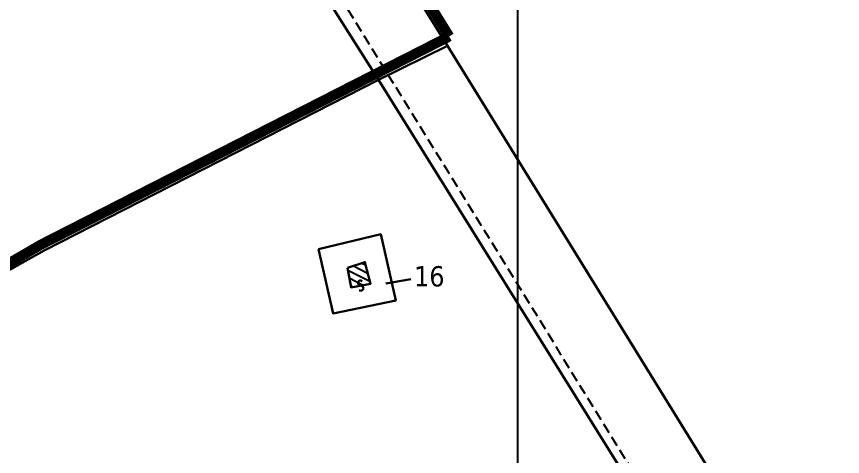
# Model space of a CAD drawing. Extents: x 9555 to 11275, y -8412 to -6382.
# Drawn here: x 10487.6 to 10650.5, y -7736 to -7649.2 of the extents above; entities that cross this region are included whole.
import ezdxf

# ---------------------------------------------------------------- set-up
doc = ezdxf.new("R2010")
doc.units = 0
doc.header["$MEASUREMENT"] = 0
doc.header["$XCLIPFRAME"] = 2
doc.linetypes.add('DASHEDX2', pattern=[1.5, 1, -0.5])
doc.layers.get('0').update_dxf_attribs({"color": 53, "lineweight": 50})
for name, color, linetype in [('02_CAT', 7, 'Continuous'), ('Fgl-Cat_Txt-DivisioneAllegati', 161, 'DASHEDX2'), ('Immagine', 181, 'Continuous'), ('Ril-Muro', 6, 'Continuous')]:
    doc.layers.add(name, color=color, linetype=linetype)
doc.layers.add('Fgl.957D_Estratto', color=162, linetype='Continuous', lineweight=30)
doc.layers.add('Fgl.958_Estratto', color=190, linetype='Continuous', lineweight=30)
doc.styles.add('Tahoma', font='tahoma.ttf')
picture_1 = doc.add_image_def('image1.png', size_in_pixel=(3510, 4950))
picture_2 = doc.add_image_def('image3.png', size_in_pixel=(3510, 4950))

# ---------------------------------------------------------------- blocks, each defined once
blk = doc.blocks.new('-Fgl. 957D Estratto Foglio Intero_PostFR1')
at = {"layer": 'Immagine'}
image = blk.add_image(picture_1, insert=(10047.11, -8052.47), size_in_units=(594.32, 838.15), rotation=0.00162, dxfattribs=at)
image.set_boundary_path([(307.5, 335.18), (3170.12, 4586.92)])
image.dxf.flags = 15
blk = doc.blocks.new('-Fgl. 958 Estratto Foglio Intero_PostFR3')
at = {"layer": 'Immagine'}
image = blk.add_image(picture_2, insert=(9716.79, -8308.18), size_in_units=(1485.81, 2095.38), rotation=-0.00104, dxfattribs=at)
image.set_boundary_path([(486.986, 415.044), (2987.88, 4584.843)])
image.dxf.flags = 15
blk = doc.blocks.new('- Fogli_Unione (Estratti_20043_SpostatoComeAll.957E_SuRIL_PostFR1-FR2-FR3 (2021-02-08)')
for name in ['-Fgl. 958 Estratto Foglio Intero_PostFR3', '-Fgl. 957D Estratto Foglio Intero_PostFR1']:
    blk.add_blockref(name, (0, 0))
blk = doc.blocks.new('2493-1_PostFRAZ')
at = {"layer": 'Fgl.958_Estratto', "lineweight": -3}
h = blk.add_hatch(dxfattribs=at)
h.set_pattern_fill('ANSI31', color=174, scale=10, angle=287.898264, style=0)
h.paths.add_polyline_path([(10556.26, -7697.66), (10557.34, -7701.95), (10553.54, -7702.64), (10552.81, -7698.78)])
at = {"layer": 'Fgl-Cat_Txt-DivisioneAllegati', "const_width": 2}
for points in [[(10572.91, -7653.15), (10334.58, -7267.9), (10108.32, -7513.52), (10169.34, -7685.95), (10179.31, -7693.9), (10222.07, -7731.29), (10229.08, -7735.19), (10196.25, -7762.26), (10228.91, -7854.37), (10231.65, -7862.04)], [(10572.91, -7653.15), (10492.35, -7694.23), (10459.63, -7713.26), (10450.29, -7723.46), (10434.97, -7756.54), (10492.7, -7847.2), (10523.87, -7828.67), (10559.91, -7882.43)]]:
    blk.add_lwpolyline(points, dxfattribs=at)
at = {"layer": 'Fgl.957D_Estratto'}
for points in [[(10562.24, -7882.95), (10523.92, -7825.12), (10492.98, -7844.03), (10436.87, -7755.15), (10440.03, -7747.64), (10447.52, -7731.88), (10451.89, -7724.54), (10455.43, -7719.71), (10460.55, -7714.47), (10465.37, -7710.82), (10493, -7695.39), (10558.95, -7661.73), (10572.59, -7655), (10334.27, -7271.19), (10110.61, -7513.99), (10171.03, -7684.74), (10180.6, -7692.36), (10223.23, -7729.65), (10232.61, -7734.87), (10198.6, -7762.91), (10230.94, -7853.85)], [(10558.95, -7661.73), (10539.17, -7630.45), (10524.06, -7605.64), (10495.34, -7560.25), (10486.75, -7549.45), (10476.61, -7539.7), (10465.66, -7533.84), (10455.39, -7529.73), (10442.38, -7526.67), (10430.12, -7526.67), (10415.46, -7529.18), (10303, -7560.98), (10347.81, -7721.12), (10294.62, -7735.97), (10295.88, -7746.35), (10295.46, -7761.17), (10292.1, -7776.28)]]:
    blk.add_lwpolyline(points, dxfattribs=at)
at = {"layer": 'Fgl.958_Estratto'}
blk.add_line((10560.39, -7701.86), (10565.32, -7701), dxfattribs=at)
for points in [[(10572.59, -7655), (10558.95, -7661.73), (10493, -7695.39), (10465.37, -7710.82), (10460.55, -7714.47), (10455.43, -7719.71), (10451.89, -7724.54), (10447.52, -7731.88), (10440.03, -7747.64), (10436.87, -7755.15), (10492.98, -7844.03), (10523.92, -7825.12), (10562.24, -7882.95), (10603.55, -7945.28), (10619.43, -7968.79), (10623.97, -7975.2), (10645.66, -8006.53), (10670.76, -8043.61), (10703.02, -8097.08)], [(10572.59, -7655), (10773.63, -7980.64), (10792.45, -8011.94)], [(10670.76, -8043.61), (10761.93, -7987.58), (10558.95, -7661.73)]]:
    blk.add_lwpolyline(points, dxfattribs=at)
for points in [[(10547.13, -7695.12), (10559.41, -7692.17), (10562.34, -7705.22), (10549.98, -7707.77)], [(10552.81, -7698.78), (10556.26, -7697.66), (10557.34, -7701.95), (10553.54, -7702.64)]]:
    blk.add_lwpolyline(points, close=True, dxfattribs=at)
blk.add_lwpolyline([(10555.14, -7703.17, 1.496606), (10555.44, -7702.3, -1.496606), (10555.74, -7701.42)], format="xyb", dxfattribs=at)
at = {"layer": '02_CAT'}
blk.add_blockref('- Fogli_Unione (Estratti_20043_SpostatoComeAll.957E_SuRIL_PostFR1-FR2-FR3 (2021-02-08)', (2.4, 6.76), dxfattribs=at)
at = {"layer": 'Fgl.958_Estratto', "style": 'Tahoma'}
blk.add_text('16', height=4, dxfattribs=at).set_placement((10565.97, -7702.46))

msp = doc.modelspace()

# ---------------------------------------------------------------- linework, layer by layer
at = {"layer": 'Ril-Muro', "linetype": 'DASHEDX2', "ltscale": 2}
msp.add_lwpolyline([(10738.42, -7948.31), (10495.72, -7555.17, 0.271255), (10429.26, -7524.96), (10356.01, -7545.03), (10304.88, -7560.42)], format="xyb", dxfattribs=at)

# ---------------------------------------------------------------- block references
at = {"layer": '02_CAT'}
msp.add_blockref('2493-1_PostFRAZ', (0, 0), dxfattribs=at)

doc.saveas('drawing.dxf')
